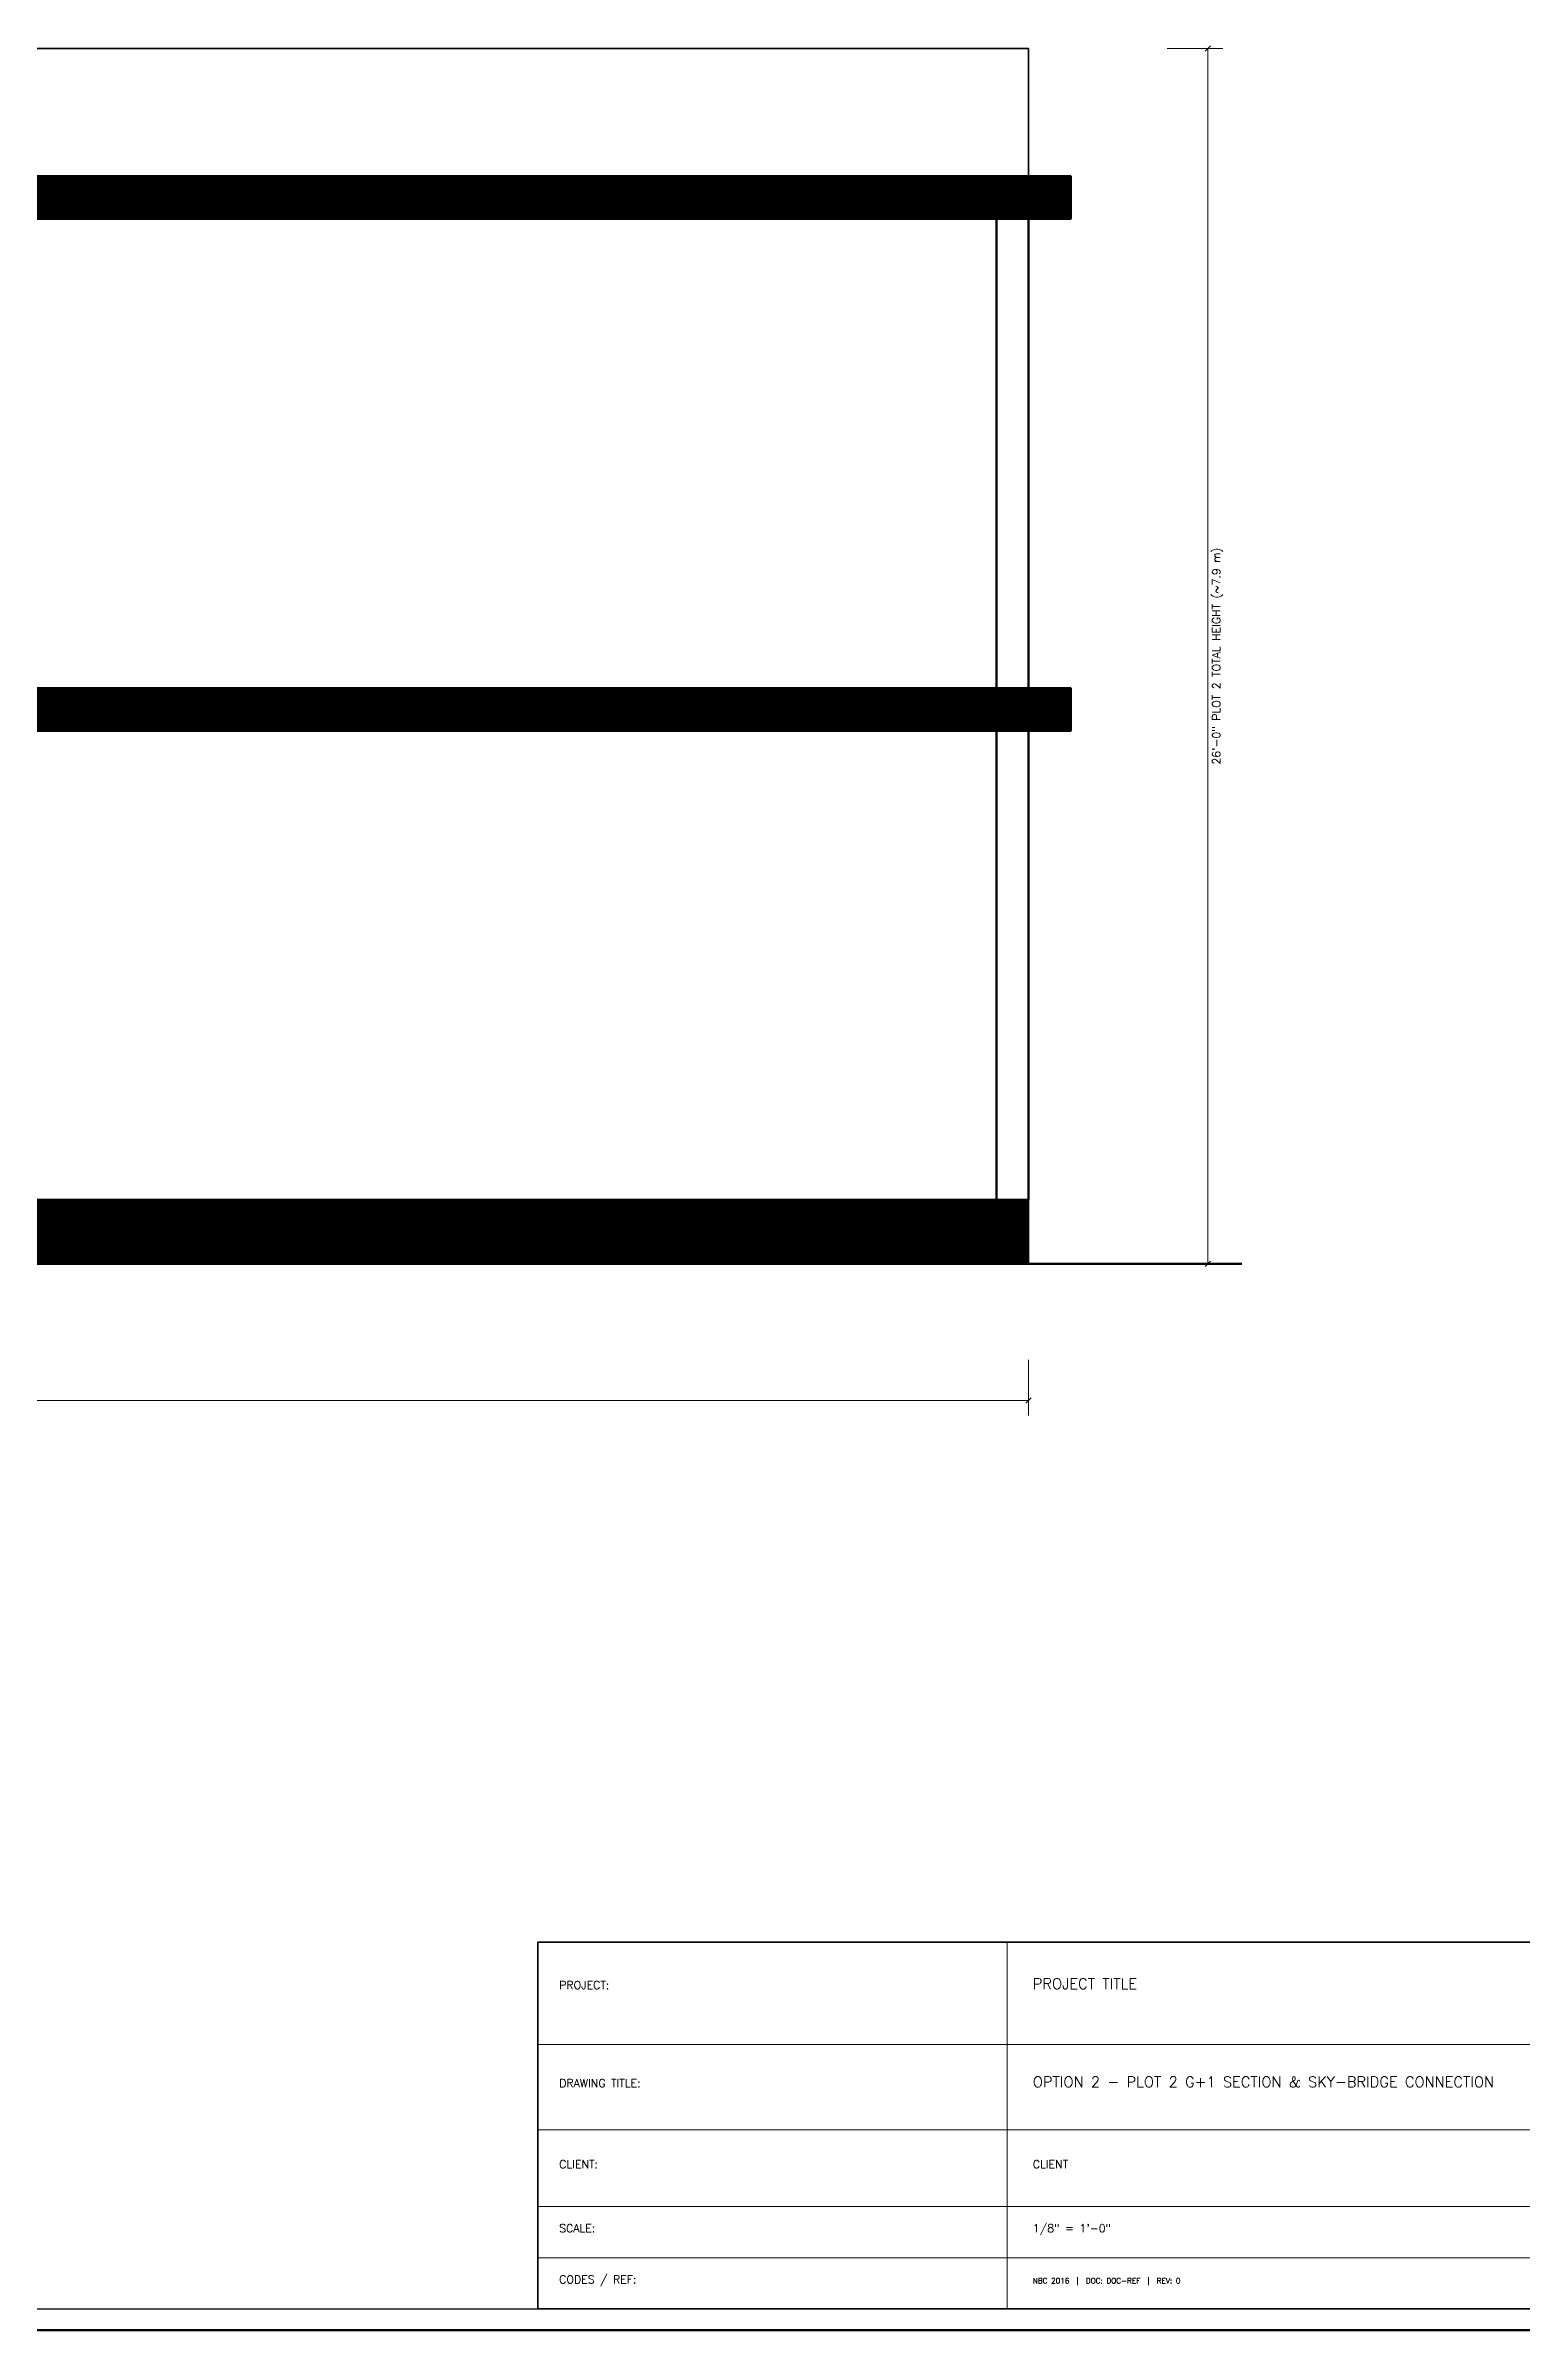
# Model space of a CAD drawing. Header units: inches. Extents: x 0 to 1800, y 0 to 1191.
# Drawn here: x 984 to 1399, y 0 to 643 of the extents above; entities that cross this region are included whole.
import ezdxf
from ezdxf.enums import TextEntityAlignment as Align

# ---------------------------------------------------------------- set-up
doc = ezdxf.new("R2010")
doc.units = ezdxf.units.IN
doc.header["$MEASUREMENT"] = 0
for name, color, linetype in [('A-DIM', 4, 'Continuous'), ('A-HATCH', 8, 'Continuous'), ('A-ROOF', 5, 'Continuous'), ('A-SECT-CUT', 1, 'Continuous'), ('A-TEXT', 7, 'Continuous'), ('A-TEXT-TTL', 7, 'Continuous'), ('A-TTLB', 7, 'Continuous'), ('A-WALL', 7, 'Continuous')]:
    doc.layers.add(name, color=color, linetype=linetype)
doc.styles.add('SIMPLEX', font='simplex.shx')

msp = doc.modelspace()

# ---------------------------------------------------------------- hatches: boundary and pattern name
at = {"layer": 'A-HATCH'}
h = msp.add_hatch(dxfattribs=at)
h.set_pattern_fill('ANSI31')
h.paths.add_polyline_path([(288, 594), (1272, 594), (1272, 606), (288, 606)])
h = msp.add_hatch(dxfattribs=at)
h.set_pattern_fill('ANSI31')
h.paths.add_polyline_path([(288, 450), (1272, 450), (1272, 462), (288, 462)])
h = msp.add_hatch(dxfattribs=at)
h.set_pattern_fill('ANSI31')
h.paths.add_polyline_path([(300, 300), (1260, 300), (1260, 318), (300, 318)])

# ---------------------------------------------------------------- linework, layer by layer
at = {"layer": 'A-DIM', "lineweight": 30}
for p, q in [((1309.65, 641.25), (1311.15, 642.75)), ((1309.65, 299.25), (1311.15, 300.75)), ((1259.25, 260.85), (1260.75, 262.35))]:
    msp.add_line(p, q, dxfattribs=at)
at = {"layer": 'A-DIM', "lineweight": 13}
for p, q in [((1299, 642), (1314.6, 642)), ((1299, 300), (1314.6, 300)), ((1260, 273), (1260, 257.4))]:
    msp.add_line(p, q, dxfattribs=at)
at = {"layer": 'A-DIM', "lineweight": 18}
for p, q in [((1310.4, 300), (1310.4, 642)), ((300, 261.6), (1260, 261.6))]:
    msp.add_line(p, q, dxfattribs=at)
at = {"layer": 'A-ROOF', "lineweight": 40}
for p, q in [((1272, 606), (288, 606)), ((1272, 594), (1272, 606)), ((288, 594), (1272, 594)), ((1272, 462), (288, 462)), ((1272, 450), (1272, 462)), ((288, 450), (1272, 450))]:
    msp.add_line(p, q, dxfattribs=at)
at = {"layer": 'A-SECT-CUT', "lineweight": 50}
msp.add_line((120, 300), (1320, 300), dxfattribs=at)
at = {"layer": 'A-TTLB', "lineweight": 35}
for p, q in [((1794, 109.2), (1122, 109.2)), ((1122, 109.2), (1122, 6)), ((1122, 6), (1794, 6))]:
    msp.add_line(p, q, dxfattribs=at)
at = {"layer": 'A-TTLB', "lineweight": 20}
for p, q in [((1254, 6), (1254, 109.2)), ((1122, 80.4), (1794, 80.4)), ((1122, 56.4), (1794, 56.4)), ((1122, 34.8), (1794, 34.8)), ((1122, 20.4), (1794, 20.4))]:
    msp.add_line(p, q, dxfattribs=at)
at = {"layer": 'A-TTLB', "lineweight": 50}
msp.add_line((0, 0), (1800, 0), dxfattribs=at)
at = {"layer": 'A-TTLB', "lineweight": 25}
msp.add_line((6, 6), (1794, 6), dxfattribs=at)
at = {"layer": 'A-WALL', "lineweight": 35}
for p, q in [((1260, 642), (300, 642)), ((1260, 606), (1260, 642)), ((300, 606), (1260, 606))]:
    msp.add_line(p, q, dxfattribs=at)
at = {"layer": 'A-WALL', "lineweight": 50}
for p, q in [((1260, 606), (1251, 606)), ((1251, 606), (1251, 318)), ((1260, 318), (1260, 606)), ((1251, 318), (1260, 318))]:
    msp.add_line(p, q, dxfattribs=at)
at = {"layer": 'A-WALL', "lineweight": 40}
for p, q in [((1260, 318), (300, 318)), ((1260, 300), (1260, 318)), ((300, 300), (1260, 300))]:
    msp.add_line(p, q, dxfattribs=at)

# ---------------------------------------------------------------- texts
at = {"layer": 'A-DIM', "style": 'SIMPLEX'}
msp.add_text('26\'-0" PLOT 2 TOTAL HEIGHT (~7.9 m)', height=2.25, rotation=90, dxfattribs=at).set_placement((1314.6, 471), align=Align.BOTTOM_CENTER)
at = {"layer": 'A-TEXT', "style": 'SIMPLEX'}
for s, height, p in [('CLIENT', 2.25, (1261.2, 45.6)), ('1/8" = 1\'-0"', 2.25, (1261.2, 27.6)), ('NBC 2016  |  DOC: DOC-REF  |  REV: 0', 1.5, (1261.2, 13.2))]:
    msp.add_text(s, height=height, dxfattribs=at).set_placement(p)
at = {"layer": 'A-TEXT-TTL', "style": 'SIMPLEX'}
for s, height, p in [('PROJECT:', 2.25, (1128, 96)), ('PROJECT TITLE', 3, (1261.2, 96)), ('OPTION 2 - PLOT 2 G+1 SECTION & SKY-BRIDGE CONNECTION', 3, (1261.2, 68.4)), ('DRAWING TITLE:', 2.25, (1128, 68.4)), ('CLIENT:', 2.25, (1128, 45.6)), ('SCALE:', 2.25, (1128, 27.6)), ('CODES / REF:', 2.25, (1128, 13.2))]:
    msp.add_text(s, height=height, dxfattribs=at).set_placement(p)

doc.saveas('drawing.dxf')
